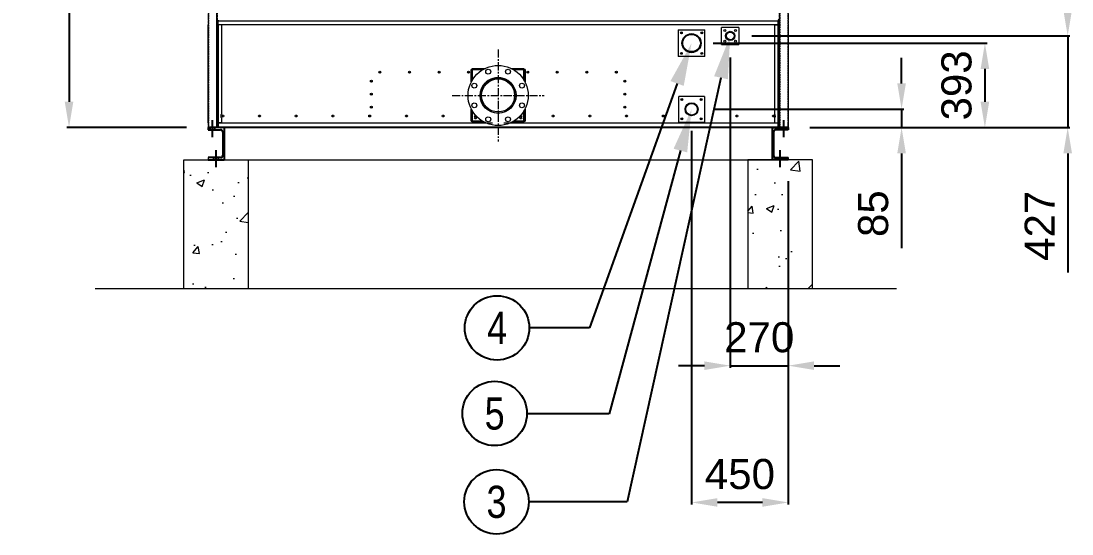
# Model space of a CAD drawing. Header units: millimetres. Extents: x -17070 to 46249, y -291348 to 35795.
# Drawn here: x 20116 to 25007, y 20688 to 23078 of the extents above; entities that cross this region are included whole.
import ezdxf
from ezdxf import colors
from ezdxf.entities.mleader import LeaderData, LeaderLine
from ezdxf.enums import TextEntityAlignment as Align
from ezdxf.math import Vec2, Vec3

# ---------------------------------------------------------------- set-up
doc = ezdxf.new("R2010")
doc.units = ezdxf.units.MM
for name, pattern in [('CENTER', [2, 1.25, -0.25, 0.25, -0.25]), ('CENTERX2', [4, 2.5, -0.5, 0.5, -0.5]), ('HIDDEN', [0.375, 0.25, -0.125]), ('HIDDENX2', [0.75, 0.5, -0.25])]:
    doc.linetypes.add(name, pattern=pattern)
for name, color, linetype in [('center', 1, 'CENTER'), ('HIDD', 2, 'HIDDENX2'), ('냉각탑_dim', 1, 'Continuous'), ('냉각탑_text', 3, 'Continuous'), ('냉각탑_기초', 23, 'Continuous')]:
    doc.layers.add(name, color=color, linetype=linetype)
doc.styles.get("Standard").update_dxf_attribs({"font": 'arial.ttf'})
doc.dimstyles.new('1.40', dxfattribs={"dimscale": 20, "dimtxt": 1.5, "dimasz": 1, "dimexe": 0.5, "dimexo": 0.5, "dimgap": 0.5, "dimtad": 1, "dimdec": 0, "dimzin": 0, "dimdsep": 46, "dimtxsty": 'Standard', "dimcen": 0, "dimclrd": 2, "dimclre": 2, "dimclrt": 3, "dimadec": 0, "dimazin": 0, "dimtfac": 1, "dimtdec": 0, "dimtmove": 0, "dimatfit": 0, "dimfxl": 1, "dimtolj": 1, "dimtzin": 0, "dimlwd": -1, "dimlwe": -1, "dimarcsym": 0})

# ---------------------------------------------------------------- blocks, each defined once
blk = doc.blocks.new('*D702')
at = {"color": 2, "transparency": 16777216}
for p, q in [((20886.5, 25581.2), (20329.8, 25581.2)), ((20339.8, 25461.2), (20339.8, 22701.2)), ((20886.5, 22581.2), (20329.8, 22581.2))]:
    blk.add_line(p, q, dxfattribs=at)
for points in [[(20319.8, 25461.2), (20359.8, 25461.2), (20339.8, 25581.2)], [(20319.8, 22701.2), (20359.8, 22701.2), (20339.8, 22581.2)]]:
    blk.add_solid(points, dxfattribs=at)
at = {"layer": 'Defpoints', "color": 0, "transparency": 16777216}
for p in [(20986.5, 25581.2), (20339.8, 22581.2), (20986.5, 22581.2)]:
    blk.add_point(p, dxfattribs=at)
at = {"color": 3, "lineweight": 5, "transparency": 16777216, "insert": (20208.3, 24081.2), "char_height": 140, "attachment_point": 5, "rotation": 90}
blk.add_mtext('\\A1;3000', dxfattribs=at)
blk = doc.blocks.new('*D711')
at = {"color": 2, "transparency": 16777216}
for p, q in [((24986.6, 23128.2), (24986.6, 23248.2)), ((23516.4, 23008.2), (24996.6, 23008.2)), ((24986.6, 23008.2), (24986.6, 22581.2)), ((23786.5, 22581.2), (24996.6, 22581.2)), ((24986.6, 22461.2), (24986.6, 21906.3))]:
    blk.add_line(p, q, dxfattribs=at)
for points in [[(24966.6, 23128.2), (25006.6, 23128.2), (24986.6, 23008.2)], [(24966.6, 22461.2), (25006.6, 22461.2), (24986.6, 22581.2)]]:
    blk.add_solid(points, dxfattribs=at)
at = {"layer": 'Defpoints', "color": 0, "transparency": 16777216}
for p in [(23416.4, 23008.2), (23686.5, 22581.2), (24986.6, 22581.2)]:
    blk.add_point(p, dxfattribs=at)
at = {"color": 3, "lineweight": 5, "transparency": 16777216, "insert": (24856.3, 22123.7), "char_height": 140, "attachment_point": 5, "rotation": 90}
blk.add_mtext('\\A1;427', dxfattribs=at)
blk = doc.blocks.new('*D712')
at = {"color": 2, "transparency": 16777216}
for p, q in [((23416.4, 22908.2), (23416.4, 21462.2)), ((23686.5, 22331.2), (23686.5, 21462.2)), ((23296.4, 21472.2), (23176.4, 21472.2)), ((23416.4, 21472.2), (23686.5, 21472.2)), ((23806.5, 21472.2), (23926.5, 21472.2))]:
    blk.add_line(p, q, dxfattribs=at)
for points in [[(23296.4, 21492.2), (23296.4, 21452.2), (23416.4, 21472.2)], [(23806.5, 21492.2), (23806.5, 21452.2), (23686.5, 21472.2)]]:
    blk.add_solid(points, dxfattribs=at)
at = {"layer": 'Defpoints', "color": 0, "transparency": 16777216}
for p in [(23416.4, 23008.2), (23686.5, 22431.2), (23686.5, 21472.2)]:
    blk.add_point(p, dxfattribs=at)
at = {"color": 3, "lineweight": 5, "transparency": 16777216, "insert": (23551.4, 21603.7), "char_height": 140, "attachment_point": 5}
blk.add_mtext('\\A1;270', dxfattribs=at)
blk = doc.blocks.new('*D713')
at = {"color": 2, "transparency": 16777216}
for p, q in [((24213.7, 22786.7), (24213.7, 22906.7)), ((23336.5, 22666.7), (24223.7, 22666.7)), ((24213.7, 22666.7), (24213.7, 22581.2)), ((23786.5, 22581.2), (24223.7, 22581.2)), ((24213.7, 22461.2), (24213.7, 22019.4))]:
    blk.add_line(p, q, dxfattribs=at)
for points in [[(24193.7, 22786.7), (24233.7, 22786.7), (24213.7, 22666.7)], [(24193.7, 22461.2), (24233.7, 22461.2), (24213.7, 22581.2)]]:
    blk.add_solid(points, dxfattribs=at)
at = {"layer": 'Defpoints', "color": 0, "transparency": 16777216}
for p in [(23236.5, 22666.7), (23686.5, 22581.2), (24213.7, 22581.2)]:
    blk.add_point(p, dxfattribs=at)
at = {"color": 3, "lineweight": 5, "transparency": 16777216, "insert": (24082.2, 22180.3), "char_height": 140, "attachment_point": 5, "rotation": 90}
blk.add_mtext('\\A1;85', dxfattribs=at)
blk = doc.blocks.new('*D714')
at = {"color": 2, "transparency": 16777216}
for p, q in [((23336.5, 22974.5), (24611.4, 22974.5)), ((24601.4, 22854.5), (24601.4, 22701.2)), ((23786.5, 22581.2), (24611.4, 22581.2))]:
    blk.add_line(p, q, dxfattribs=at)
for points in [[(24581.4, 22854.5), (24621.4, 22854.5), (24601.4, 22974.5)], [(24581.4, 22701.2), (24621.4, 22701.2), (24601.4, 22581.2)]]:
    blk.add_solid(points, dxfattribs=at)
at = {"layer": 'Defpoints', "color": 0, "transparency": 16777216}
for p in [(23236.5, 22974.5), (23686.5, 22581.2), (24601.4, 22581.2)]:
    blk.add_point(p, dxfattribs=at)
at = {"color": 3, "lineweight": 5, "transparency": 16777216, "insert": (24469.9, 22777.8), "char_height": 140, "attachment_point": 5, "rotation": 90}
blk.add_mtext('\\A1;393', dxfattribs=at)
blk = doc.blocks.new('*D715')
at = {"color": 2, "transparency": 16777216}
for p, q in [((23236.5, 22566.7), (23236.5, 20825.1)), ((23686.5, 22331.2), (23686.5, 20825.1)), ((23566.5, 20835.1), (23356.5, 20835.1))]:
    blk.add_line(p, q, dxfattribs=at)
for points in [[(23356.5, 20855.1), (23356.5, 20815.1), (23236.5, 20835.1)], [(23566.5, 20855.1), (23566.5, 20815.1), (23686.5, 20835.1)]]:
    blk.add_solid(points, dxfattribs=at)
at = {"layer": 'Defpoints', "color": 0, "transparency": 16777216}
for p in [(23236.5, 22666.7), (23686.5, 22431.2), (23236.5, 20835.1)]:
    blk.add_point(p, dxfattribs=at)
at = {"color": 3, "lineweight": 5, "transparency": 16777216, "insert": (23461.5, 20966.6), "char_height": 140, "attachment_point": 5}
blk.add_mtext('\\A1;450', dxfattribs=at)
blk = doc.blocks.new('3')
at = {"color": 5, "lineweight": 20}
blk.add_line((21026.5, 25539), (21026.5, 22581.2), dxfattribs=at)
at = {"color": 7, "lineweight": 20, "ltscale": 0.003404}
blk.add_line((23641, 23077.7), (23641, 23083.8), dxfattribs=at)
at = {"color": 7, "lineweight": 20, "ltscale": 0.005}
for p, q in [((23642.5, 23077.7), (23642.5, 23086.7)), ((23648, 22581.2), (23639, 22581.2))]:
    blk.add_line(p, q, dxfattribs=at)
at = {"color": 7, "lineweight": 20, "ltscale": 0.253333}
for p, q in [((20986.5, 22603.2), (20986.5, 23059.2)), ((21030.5, 23059.2), (21030.5, 22603.2)), ((21034, 23059.2), (21034, 22603.2)), ((23639, 22603.2), (23639, 23059.2)), ((23642.5, 22603.2), (23642.5, 23059.2)), ((23686.5, 23059.2), (23686.5, 22603.2))]:
    blk.add_line(p, q, dxfattribs=at)
at = {"color": 7, "lineweight": 20, "ltscale": 0.273889}
for p, q in [((21028.5, 23077.7), (21028.5, 22584.7)), ((23644.5, 22584.7), (23644.5, 23077.7))]:
    blk.add_line(p, q, dxfattribs=at)
at = {"color": 7, "lineweight": 20, "ltscale": 0.010278}
for p, q in [((21030.5, 23077.7), (21030.5, 23059.2)), ((21032.5, 23059.2), (21032.5, 23077.7)), ((23639, 23059.2), (23639, 23077.7)), ((23640.5, 23077.7), (23640.5, 23059.2)), ((23642.5, 23059.2), (23642.5, 23077.7)), ((21030.5, 22603.2), (21030.5, 22584.7)), ((21032.5, 22584.7), (21032.5, 22603.2)), ((23639, 22584.7), (23639, 22603.2)), ((23640.5, 22603.2), (23640.5, 22584.7)), ((23642.5, 22584.7), (23642.5, 22603.2))]:
    blk.add_line(p, q, dxfattribs=at)
at = {"color": 7, "lineweight": 20, "ltscale": 0.001111}
for p, q in [((21032.5, 23077.7), (21030.5, 23077.7)), ((21034, 23061.2), (21034, 23059.2)), ((23642.5, 23077.7), (23640.5, 23077.7)), ((23642.5, 23051.6), (23644.5, 23051.6)), ((23644.5, 23051.2), (23642.5, 23051.2)), ((21030.5, 23013.1), (21028.5, 23013.1)), ((21028.5, 22908.1), (21030.5, 22908.1)), ((21030.5, 22858.1), (21028.5, 22858.1)), ((23644.5, 22791.2), (23642.5, 22791.2)), ((21030.5, 22728), (21028.5, 22728)), ((21030.5, 22726.5), (21028.5, 22726.5)), ((23642.5, 22731.2), (23644.5, 22731.2)), ((23642.5, 22728), (23644.5, 22728)), ((23642.5, 22726.5), (23644.5, 22726.5)), ((23644.5, 22726.5), (23642.5, 22726.5)), ((21034, 22603.2), (21034, 22601.2)), ((21030.5, 22584.7), (21032.5, 22584.7)), ((23640.5, 22584.7), (23642.5, 22584.7))]:
    blk.add_line(p, q, dxfattribs=at)
at = {"color": 7, "lineweight": 20, "ltscale": 0.001944}
for p, q in [((21030.5, 23059.2), (21034, 23059.2)), ((21034, 23081.2), (21034, 23077.7)), ((23639, 23081.2), (23639, 23077.7)), ((23642.5, 23059.2), (23639, 23059.2)), ((21030.5, 22603.2), (21034, 22603.2)), ((23642.5, 22603.2), (23639, 22603.2)), ((21034, 22581.2), (21034, 22584.7)), ((23639, 22581.2), (23639, 22584.7))]:
    blk.add_line(p, q, dxfattribs=at)
at = {"color": 7, "lineweight": 20, "ltscale": 0.000833333}
for p, q in [((21034, 23077.7), (21032.5, 23077.7)), ((23639, 23077.7), (23640.5, 23077.7)), ((22216.2, 22851.1), (22214.7, 22851.1)), ((22216.2, 22851.1), (22216.2, 22852.6)), ((22456.8, 22851.1), (22456.8, 22852.6)), ((22456.8, 22851.1), (22458.3, 22851.1)), ((22216.2, 22610.5), (22214.7, 22610.5)), ((22216.2, 22610.5), (22216.2, 22609)), ((22456.8, 22610.5), (22456.8, 22609)), ((22456.8, 22610.5), (22458.3, 22610.5)), ((21034, 22584.7), (21032.5, 22584.7)), ((23639, 22584.7), (23640.5, 22584.7))]:
    blk.add_line(p, q, dxfattribs=at)
at = {"color": 7, "lineweight": 20, "ltscale": 0.009167}
for p, q in [((21034, 23061.2), (21034, 23077.7)), ((21050.5, 23059.2), (21034, 23059.2)), ((23622.5, 23059.2), (23639, 23059.2)), ((23639, 23061.2), (23639, 23077.7)), ((21050.5, 22603.2), (21034, 22603.2)), ((21034, 22601.2), (21034, 22584.7)), ((23622.5, 22603.2), (23639, 22603.2)), ((23639, 22601.2), (23639, 22584.7)), ((23684.5, 22601.2), (23684.5, 22584.7)), ((23686.5, 22601.2), (23686.5, 22584.7))]:
    blk.add_line(p, q, dxfattribs=at)
at = {"color": 7, "lineweight": 20}
for p, q in [((23639, 23077.7), (21034, 23077.7)), ((21034, 23061.2), (23639, 23061.2)), ((22310.7, 22601.2), (21034, 22601.2)), ((23639, 22601.2), (22362.3, 22601.2)), ((21034, 22584.7), (23639, 22584.7)), ((21034, 22581.2), (23139, 22581.2)), ((21034, 22581.2), (23639, 22581.2))]:
    blk.add_line(p, q, dxfattribs=at)
at = {"color": 7, "lineweight": 20, "ltscale": 0.230744}
for p, q in [((21050.5, 22643.9), (21050.5, 23059.2)), ((23622.5, 23059.2), (23622.5, 22643.9))]:
    blk.add_line(p, q, dxfattribs=at)
at = {"color": 7, "lineweight": 20, "ltscale": 0.069444}
for p, q in [((23174, 23037), (23174, 22912)), ((23174, 23037), (23299, 23037)), ((23299, 22912), (23299, 23037)), ((23299, 22912), (23174, 22912))]:
    blk.add_line(p, q, dxfattribs=at)
at = {"color": 7, "lineweight": 20, "ltscale": 0.044444}
for p, q in [((23376.4, 22968.2), (23376.4, 23048.2)), ((23456.4, 23048.2), (23376.4, 23048.2)), ((23456.4, 23048.2), (23456.4, 22968.2)), ((23376.4, 22968.2), (23456.4, 22968.2))]:
    blk.add_line(p, q, dxfattribs=at)
at = {"color": 7, "lineweight": 20, "ltscale": 0.052833}
for p, q in [((23686.5, 23051.3), (23686.5, 22956.2)), ((23686.5, 22936.3), (23686.5, 22841.2)), ((23686.5, 22706.3), (23686.5, 22611.2))]:
    blk.add_line(p, q, dxfattribs=at)
at = {"color": 7, "lineweight": 20, "ltscale": 0.058333}
blk.add_line((21028.5, 23013.1), (21028.5, 22908.1), dxfattribs=at)
at = {"color": 7, "lineweight": 20, "ltscale": 0.005528}
for p, q in [((23686.5, 22956.2), (23686.5, 22946.2)), ((23686.5, 22946.2), (23686.5, 22936.3))]:
    blk.add_line(p, q, dxfattribs=at)
at = {"color": 7, "lineweight": 20, "ltscale": 0.001778}
for p, q in [((22214.7, 22851.1), (22211.5, 22851.1)), ((22216.2, 22855.8), (22216.2, 22852.6)), ((22456.8, 22852.6), (22456.8, 22855.8)), ((22461.5, 22851.1), (22458.3, 22851.1)), ((22211.5, 22610.5), (22214.7, 22610.5)), ((22216.2, 22609), (22216.2, 22605.8)), ((22456.8, 22605.8), (22456.8, 22609)), ((22458.3, 22610.5), (22461.5, 22610.5))]:
    blk.add_line(p, q, dxfattribs=at)
at = {"color": 7, "lineweight": 20, "ltscale": 0.018362}
blk.add_line((22211.5, 22793.9), (22211.5, 22851.1), dxfattribs=at)
at = {"color": 7, "lineweight": 20, "ltscale": 0.01504}
blk.add_line((22214.7, 22799.8), (22214.7, 22851.1), dxfattribs=at)
at = {"color": 7, "lineweight": 20, "ltscale": 0.012858}
for p, q in [((22216.2, 22855.8), (22273.4, 22855.8)), ((22399.5, 22855.8), (22456.8, 22855.8))]:
    blk.add_line(p, q, dxfattribs=at)
at = {"color": 7, "lineweight": 20, "ltscale": 0.011072}
blk.add_line((22216.2, 22852.6), (22267.5, 22852.6), dxfattribs=at)
at = {"color": 7, "lineweight": 20, "ltscale": 0.010274}
for p, q in [((22216.2, 22851.1), (22264.9, 22851.1)), ((22408.1, 22851.1), (22456.8, 22851.1))]:
    blk.add_line(p, q, dxfattribs=at)
at = {"color": 7, "lineweight": 20, "ltscale": 0.013606}
blk.add_line((22216.2, 22851.1), (22216.2, 22802.4), dxfattribs=at)
at = {"color": 7, "lineweight": 20, "ltscale": 0.011073}
blk.add_line((22405.5, 22852.6), (22456.8, 22852.6), dxfattribs=at)
at = {"color": 7, "lineweight": 20, "ltscale": 0.013607}
blk.add_line((22456.8, 22802.4), (22456.8, 22851.1), dxfattribs=at)
at = {"color": 7, "lineweight": 20, "ltscale": 0.015041}
blk.add_line((22458.3, 22851.1), (22458.3, 22799.8), dxfattribs=at)
at = {"color": 7, "lineweight": 20, "ltscale": 0.018363}
blk.add_line((22461.5, 22851.1), (22461.5, 22793.9), dxfattribs=at)
at = {"color": 7, "lineweight": 20, "ltscale": 0.002588}
blk.add_line((22214.7, 22799.8), (22214.7, 22804.5), dxfattribs=at)
at = {"color": 7, "lineweight": 20, "ltscale": 0.002827}
blk.add_line((22216.2, 22807.5), (22216.2, 22802.4), dxfattribs=at)
at = {"color": 7, "lineweight": 20, "ltscale": 0.002826}
blk.add_line((22456.8, 22802.4), (22456.8, 22807.5), dxfattribs=at)
at = {"color": 7, "lineweight": 20, "ltscale": 0.002586}
blk.add_line((22458.3, 22804.5), (22458.3, 22799.8), dxfattribs=at)
at = {"color": 7, "lineweight": 20, "ltscale": 0.001112}
for p, q in [((21028.5, 22731.2), (21030.5, 22731.2)), ((21028.5, 22726.5), (21030.5, 22726.5)), ((21028.5, 22585.9), (21030.5, 22585.9))]:
    blk.add_line(p, q, dxfattribs=at)
at = {"color": 7, "lineweight": 20, "ltscale": 0.066667}
for p, q in [((23176.5, 22606.7), (23176.5, 22726.7)), ((23296.5, 22726.7), (23176.5, 22726.7)), ((23296.5, 22726.7), (23296.5, 22606.7)), ((23176.5, 22606.7), (23296.5, 22606.7))]:
    blk.add_line(p, q, dxfattribs=at)
at = {"color": 7, "lineweight": 20, "ltscale": 0.031807}
for p, q in [((22211.5, 22610.5), (22211.5, 22667.8)), ((22461.5, 22667.8), (22461.5, 22610.5)), ((22273.4, 22605.8), (22216.2, 22605.8)), ((22456.8, 22605.8), (22399.5, 22605.8))]:
    blk.add_line(p, q, dxfattribs=at)
at = {"color": 7, "lineweight": 20, "ltscale": 0.028485}
for p, q in [((22214.7, 22610.5), (22214.7, 22661.8)), ((22458.3, 22661.8), (22458.3, 22610.5)), ((22267.5, 22609), (22216.2, 22609)), ((22456.8, 22609), (22405.5, 22609))]:
    blk.add_line(p, q, dxfattribs=at)
at = {"color": 7, "lineweight": 20, "ltscale": 0.02705}
for p, q in [((22216.2, 22659.2), (22216.2, 22610.5)), ((22456.8, 22610.5), (22456.8, 22659.2)), ((22264.9, 22610.5), (22216.2, 22610.5)), ((22456.8, 22610.5), (22408.1, 22610.5))]:
    blk.add_line(p, q, dxfattribs=at)
at = {"color": 1, "linetype": 'CENTERX2', "ltscale": 50}
for p, q in [((21007.5, 22536.2), (21007.5, 22616.2)), ((23665.5, 22536.2), (23665.5, 22616.2)), ((21024, 22396.2), (21024, 22476.2)), ((23649, 22396.2), (23649, 22476.2))]:
    blk.add_line(p, q, dxfattribs=at)
at = {"color": 7, "lineweight": 20, "ltscale": 0.012967}
for p, q in [((21050.5, 22603.2), (21050.5, 22626.6)), ((23622.5, 22626.6), (23622.5, 22603.2))]:
    blk.add_line(p, q, dxfattribs=at)
at = {"color": 7, "lineweight": 20, "ltscale": 0.004417}
blk.add_line((23686.5, 22611.2), (23686.5, 22603.2), dxfattribs=at)
at = {"color": 0, "lineweight": 20}
blk.add_line((20986.5, 22581.2), (21061.5, 22581.2), dxfattribs=at)
at = {"color": 7, "lineweight": 25, "ltscale": 0.008333}
for p, q in [((20986.5, 22581.2), (20986.5, 22571.2)), ((23686.5, 22581.2), (23686.5, 22571.2))]:
    blk.add_line(p, q, dxfattribs=at)
at = {"color": 7, "lineweight": 25, "ltscale": 0.125}
for p, q in [((21061.5, 22581.2), (20986.5, 22581.2)), ((23611.5, 22581.2), (23686.5, 22581.2)), ((20986.5, 22431.2), (21061.5, 22431.2)), ((23686.5, 22431.2), (23611.5, 22431.2))]:
    blk.add_line(p, q, dxfattribs=at)
at = {"color": 7, "lineweight": 25, "ltscale": 0.05125}
for p, q in [((20986.5, 22571.2), (21045, 22571.2)), ((23686.5, 22571.2), (23628, 22571.2)), ((21045, 22441.2), (20986.5, 22441.2)), ((23628, 22441.2), (23686.5, 22441.2))]:
    blk.add_line(p, q, dxfattribs=at)
at = {"color": 7, "lineweight": 20, "ltscale": 0.019444}
for p, q in [((20990, 22581.2), (21025, 22581.2)), ((20990, 22581.2), (21025, 22581.2)), ((23683, 22583.2), (23648, 22583.2)), ((23683, 22581.2), (23648, 22581.2))]:
    blk.add_line(p, q, dxfattribs=at)
for p, q in [((20996.5, 22571.2), (20996.5, 22581.2)), ((21018.5, 22571.2), (21018.5, 22581.2)), ((23654.5, 22571.2), (23654.5, 22581.2)), ((23676.5, 22571.2), (23676.5, 22581.2)), ((21013, 22431.2), (21013, 22441.2)), ((21035, 22431.2), (21035, 22441.2)), ((23638, 22431.2), (23638, 22441.2)), ((23660, 22431.2), (23660, 22441.2))]:
    blk.add_line(p, q)
at = {"color": 7, "lineweight": 20, "ltscale": 0.004971}
for p, q in [((21025, 22581.2), (21034, 22581.2)), ((21034, 22581.2), (21025, 22581.2))]:
    blk.add_line(p, q, dxfattribs=at)
at = {"color": 7, "lineweight": 20, "ltscale": 0.003063}
for p, q in [((21034, 22584.4), (21028.5, 22584.4)), ((23639, 22584.4), (23644.5, 22584.4))]:
    blk.add_line(p, q, dxfattribs=at)
at = {"color": 7, "lineweight": 25, "ltscale": 0.091667}
for p, q in [((21055, 22561.2), (21055, 22451.2)), ((23618, 22561.2), (23618, 22451.2))]:
    blk.add_line(p, q, dxfattribs=at)
at = {"ltscale": 25}
for p, q in [((21061.5, 22581.2), (21061.5, 22431.2)), ((23611.5, 22581.2), (23611.5, 22431.2))]:
    blk.add_line(p, q, dxfattribs=at)
at = {"lineweight": 20}
blk.add_line((23611.5, 22581.2), (23686.5, 22581.2), dxfattribs=at)
at = {"color": 7, "lineweight": 20, "ltscale": 0.00111}
blk.add_line((23642.5, 22585.9), (23644.5, 22585.9), dxfattribs=at)
at = {"color": 7, "lineweight": 15, "ltscale": 0.0625}
for p, q in [((20986.5, 22441.2), (20986.5, 22431.2)), ((23686.5, 22441.2), (23686.5, 22431.2))]:
    blk.add_line(p, q, dxfattribs=at)
at = {"lineweight": 5}
blk.add_line((21061.5, 22431.2), (23611.5, 22431.2), dxfattribs=at)
at = {"color": 7, "lineweight": 20}
for centre, radius in [((23391.4, 23033.2), 4.5), ((23441.4, 23033.2), 4.5), ((23189, 23022), 4.5), ((23236.5, 22974.5), 44.5), ((23236.5, 22974.5), 40.9), ((23284, 23022), 4.5), ((23391.4, 22983.2), 4.5), ((23416.4, 23008.2), 21.4), ((23416.4, 23008.2), 17.7), ((23441.4, 22983.2), 4.5), ((23189, 22927), 4.5), ((23284, 22927), 4.5), ((21786.5, 22839), 4.5), ((21786.5, 22839), 3), ((21924, 22839), 4.5), ((21924, 22839), 3), ((22061.5, 22839), 4.5), ((22061.5, 22839), 3), ((22199, 22839), 4.5), ((22199, 22839), 3), ((22336.5, 22730.8), 140), ((22290.6, 22841.7), 11.5), ((22382.4, 22841.7), 11.5), ((22474, 22839), 4.5), ((22474, 22839), 3), ((22611.5, 22839), 4.5), ((22611.5, 22839), 3), ((22749, 22839), 4.5), ((22749, 22839), 3), ((22886.5, 22839), 4.5), ((22886.5, 22839), 3), ((21746.5, 22797.2), 4.5), ((21746.5, 22797.2), 3), ((22225.6, 22776.7), 11.5), ((22336.5, 22730.8), 83.3), ((22336.5, 22730.8), 82.6), ((22336.5, 22730.8), 76.8), ((22447.3, 22776.7), 11.5), ((22926.5, 22797.2), 4.5), ((22926.5, 22797.2), 3), ((21746.5, 22736.7), 4.5), ((21746.5, 22736.7), 3), ((22926.5, 22736.7), 4.5), ((22926.5, 22736.7), 3), ((22225.6, 22684.9), 11.5), ((22447.3, 22684.9), 11.5), ((23191.5, 22711.7), 4.5), ((23236.5, 22666.7), 30.2), ((23236.5, 22666.7), 27.1), ((23281.5, 22711.7), 4.5), ((21746.5, 22676.2), 4.5), ((21746.5, 22676.2), 3), ((22926.5, 22676.2), 4.5), ((22926.5, 22676.2), 3), ((21055.5, 22635.2), 4.5), ((21055.5, 22635.2), 3), ((21226.3, 22635.2), 4.5), ((21226.3, 22635.2), 3), ((21397.1, 22635.2), 4.5), ((21397.1, 22635.2), 3), ((21567.9, 22635.2), 4.5), ((21567.9, 22635.2), 3), ((21738.7, 22635.2), 4.5), ((21738.7, 22635.2), 3), ((21909.5, 22635.2), 4.5), ((21909.5, 22635.2), 3), ((22080.3, 22635.2), 4.5), ((22231.5, 22633.8), 4.5), ((22231.5, 22625.8), 4.5), ((22290.6, 22619.9), 11.5), ((22382.4, 22619.9), 11.5), ((22441.5, 22633.8), 4.5), ((22441.5, 22625.8), 4.5), ((22592.7, 22635.2), 4.5), ((22763.5, 22635.2), 4.5), ((22763.5, 22635.2), 3), ((22934.3, 22635.2), 4.5), ((22934.3, 22635.2), 3), ((23105.1, 22635.2), 4.5), ((23105.1, 22635.2), 3), ((23191.5, 22621.7), 4.5), ((23281.5, 22621.7), 4.5), ((23446.7, 22635.2), 4.5), ((23446.7, 22635.2), 3), ((23617.5, 22635.2), 4.5), ((23617.5, 22635.2), 3)]:
    blk.add_circle(centre, radius, dxfattribs=at)
at = {"lineweight": 5}
for centre in [(23189, 23022), (23284, 23022), (23189, 22927), (23284, 22927), (23191.5, 22711.7), (23281.5, 22711.7), (23191.5, 22621.7), (23281.5, 22621.7)]:
    blk.add_circle(centre, 3, dxfattribs=at)
at = {"color": 7, "lineweight": 20}
for centre, radius, start, end in [((23236.5, 22982.5), 46, 223.1217, 316.8778), ((22336.5, 22730.8), 83, 23.225, 156.7771), ((22336.5, 22730.8), 83, 170.6624, 172.3372), ((22336.5, 22730.8), 83, 7.6649, 9.3397), ((21025.4, 22736.3), 3.1, 359.1371, 0), ((21055.5, 22635.2), 10, 120.0003, 239.9997), ((23617.5, 22635.2), 10, 299.9997, 60.0003), ((23639, 22652.7), 3.5, 0, 0.237), ((23639, 22617.7), 3.5, 359.6715, 0)]:
    blk.add_arc(centre, radius, start, end, dxfattribs=at)
at = {"color": 7, "lineweight": 25}
for centre, start, end in [((21045, 22561.2), 0, 90), ((23628, 22561.2), 90, 180), ((21045, 22451.2), 270, 0), ((23628, 22451.2), 180, 270)]:
    blk.add_arc(centre, 10, start, end, dxfattribs=at)
at = {"color": 7, "lineweight": 20}
for centre, major_axis, ratio, start_param, end_param in [((23639, 22757.7), (3.5, 0), 0.999985, 6.283185, 6.297404), ((23639, 22752.7), (3.5, 0), 0.999985, 6.283185, 6.293671), ((23639, 22752.7), (-3.5, 0), 0.999966, 3.141593, 3.152037), ((23639, 22747.7), (-3.5, 0), 0.999966, 3.141593, 3.1558), ((23639, 22721), (3.5, 0), 0.999985, 6.267899, 6.283185), ((23639, 22717.9), (3.5, 0), 0.999985, 6.279226, 6.283185), ((23639, 22713.1), (3.5, 0), 0.999966, 6.279216, 6.283185)]:
    blk.add_ellipse(centre, major_axis=major_axis, ratio=ratio, start_param=start_param, end_param=end_param, dxfattribs=at)
at = {"layer": 'center', "lineweight": 20}
for p, q in [((20986.5, 25581.2), (20986.5, 22581.2)), ((23686.5, 25581.2), (23686.5, 22581.2)), ((21028.5, 25541), (21028.5, 22581.2)), ((23644.5, 25541), (23644.5, 22581.2)), ((20986.5, 22581.2), (21028.5, 22581.2)), ((23686.5, 22581.2), (23644.5, 22581.2))]:
    blk.add_line(p, q, dxfattribs=at)
at = {"layer": 'center', "lineweight": 20, "ltscale": 30}
for p, q in [((22336.5, 22945.3), (22336.5, 22516.3)), ((22122, 22730.8), (22551, 22730.8))]:
    blk.add_line(p, q, dxfattribs=at)
at = {"layer": 'HIDD', "linetype": 'HIDDEN', "lineweight": 20}
for p, q in [((20988.5, 25539), (20988.5, 22581.2)), ((23684.5, 25539), (23684.5, 22581.2)), ((23646.5, 24700.2), (23646.5, 22583.2)), ((20986.5, 22583.2), (21028.5, 22583.2)), ((23684.5, 22583.2), (23646.5, 22583.2))]:
    blk.add_line(p, q, dxfattribs=at)

msp = doc.modelspace()

# ---------------------------------------------------------------- hatches: boundary and pattern name
at = {"layer": '냉각탑_기초', "lineweight": 20, "ltscale": 30}
h = msp.add_hatch(dxfattribs=at)
h.set_pattern_fill('AR-CONC', color=256, scale=50, style=0)
h.set_pattern_definition([(50, (6245.46, 5889.9), (358.63, -31.376), [37.5, -412.5]), (355, (6245.46, 5889.9), (-69.3757, 376.096), [30, -330]), (100.4514, (6275.34, 5887.28), (289.2547, 344.72), [31.87, -350.571]), (46.1842, (6245.46, 5989.9), (533.6205, -82.7595), [56.25, -618.75]), (96.6356, (6289.93, 5983), (467.331, 487.059), [47.805, -525.856]), (351.1842, (6245.46, 5989.9), (467.331, 487.059), [45, -495]), (21, (6295.46, 5964.9), (298.4535, -201.3094), [37.5, -412.5]), (326, (6295.46, 5964.9), (121.6577, 362.575), [30, -330]), (71.4514, (6320.33, 5948.1), (420.1113, 161.265), [31.87, -350.571]), (37.5, (6245.46, 5889.89), (6.0799, 166.4469), [0, -326, 0, -335, 0, -331.25]), (7.5, (6245.46, 5889.9), (131.5348, 197.2059), [0, -191, 0, -318.5, 0, -126.25]), (327.5, (6133.96, 5889.89), (266.9112, -11.2774), [0, -125, 0, -390, 0, -517.5]), (317.5, (6083.96, 5889.9), (291.593, 50.0525), [0, -162.5, 0, -259, 0, -367.5])])
h.paths.add_polyline_path([(21174, 22431.2), (20874, 22431.2), (20874, 21831.2), (21174, 21831.2)])
h = msp.add_hatch(dxfattribs=at)
h.set_pattern_fill('AR-CONC', color=256, scale=50, style=0)
h.set_pattern_definition([(50, (6740.46, 5889.9), (358.63, -31.376), [37.5, -412.5]), (355, (6740.46, 5889.9), (-69.3757, 376.096), [30, -330]), (100.4514, (6770.34, 5887.28), (289.2547, 344.72), [31.87, -350.571]), (46.1842, (6740.46, 5989.9), (533.6205, -82.7595), [56.25, -618.75]), (96.6356, (6784.9, 5983), (467.331, 487.059), [47.805, -525.856]), (351.1842, (6740.46, 5989.9), (467.331, 487.059), [45, -495]), (21, (6790.46, 5964.9), (298.4535, -201.3094), [37.5, -412.5]), (326, (6790.46, 5964.9), (121.6577, 362.575), [30, -330]), (71.4514, (6815.33, 5948.1), (420.1113, 161.265), [31.87, -350.571]), (37.5, (6740.46, 5889.89), (6.0799, 166.4469), [0, -326, 0, -335, 0, -331.25]), (7.5, (6740.46, 5889.9), (131.5348, 197.2059), [0, -191, 0, -318.5, 0, -126.25]), (327.5, (6628.96, 5889.89), (266.9112, -11.2774), [0, -125, 0, -390, 0, -517.5]), (317.5, (6578.96, 5889.9), (291.593, 50.0525), [0, -162.5, 0, -259, 0, -367.5])])
h.paths.add_polyline_path([(23499, 22431.2), (23799, 22431.2), (23799, 21831.2), (23499, 21831.2)])

# ---------------------------------------------------------------- linework, layer by layer
at = {"layer": '냉각탑_dim', "linetype": 'ByBlock', "lineweight": -3}
for centre in [(22331.5, 21648.2), (22320.3, 21249.6), (22328.9, 20838.1)]:
    msp.add_circle(centre, 150, dxfattribs=at)
at = {"layer": '냉각탑_기초', "lineweight": 20, "ltscale": 30}
msp.add_line((20461.9, 21831.2), (24190.4, 21831.2), dxfattribs=at)
for points in [[(20874, 21831.2), (20874, 22431.2), (21174, 22431.2), (21174, 21831.2)], [(23799, 21831.2), (23799, 22431.2), (23499, 22431.2), (23499, 21831.2)]]:
    msp.add_lwpolyline(points, dxfattribs=at)

# ---------------------------------------------------------------- block references
msp.add_blockref('3', (0, 0))

# ---------------------------------------------------------------- texts
at = {"layer": '냉각탑_text', "width": 0.8}
for s, p in [('4', (22331.5, 21648.2)), ('5', (22320.3, 21249.6)), ('3', (22328.9, 20838.1))]:
    msp.add_text(s, height=150, dxfattribs=at).set_placement(p, align=Align.MIDDLE_CENTER)

# ---------------------------------------------------------------- dimensions: what is measured, and where the dimension line sits
at = {"lineweight": 5}
for base, p1, p2, picture, middle in [((20339.8, 22581.2), (20986.5, 25581.2), (20986.5, 22581.2), '*D702', (20208.3, 24081.2)), ((24986.6, 22581.2), (23416.4, 23008.2), (23686.5, 22581.2), '*D711', (24856.3, 22123.7)), ((24213.6822, 22581.2121), (23236.4857, 22666.7095), (23686.4818, 22581.2121), '*D713', (24082.202, 22180.3185))]:
    dim = msp.add_linear_dim(base=base, p1=p1, p2=p2, angle=90, dimstyle='1.40', override={"dimtxt": 7, "dimasz": 6, "dimexo": 5, "dimgap": 3}, dxfattribs=at)
    dim.commit()
    dim.dimension.update_dxf_attribs({"geometry": picture, "text_midpoint": middle})
dim = msp.add_linear_dim(base=(23686.5, 21472.2), p1=(23416.4, 23008.2), p2=(23686.5, 22431.2), dimstyle='1.40', override={"dimtxt": 7, "dimasz": 6, "dimexo": 5, "dimgap": 3}, dxfattribs=at)
dim.commit()
dim.dimension.update_dxf_attribs({"geometry": '*D712', "text_midpoint": (23551.4, 21472.2), "dimtype": 160})
dim = msp.add_linear_dim(base=(24601.4, 22581.2), p1=(23236.5, 22974.5), p2=(23686.5, 22581.2), angle=90, dimstyle='1.40', override={"dimtxt": 7, "dimasz": 6, "dimexo": 5, "dimgap": 3}, dxfattribs=at)
dim.commit()
dim.dimension.update_dxf_attribs({"geometry": '*D714', "text_midpoint": (24601.4, 22777.8), "dimtype": 160})
dim = msp.add_linear_dim(base=(23236.5, 20835.1), p1=(23686.5, 22431.2), p2=(23236.5, 22666.7), dimstyle='1.40', override={"dimtxt": 7, "dimasz": 6, "dimexo": 5, "dimgap": 3}, dxfattribs=at)
dim.commit()
dim.dimension.update_dxf_attribs({"geometry": '*D715', "text_midpoint": (23461.5, 20966.6)})

# ---------------------------------------------------------------- leaders
at = {"layer": '냉각탑_dim', "lineweight": -3}
ml = msp.add_multileader_mtext('Standard', dxfattribs=at)
ml.set_content('')
ml.set_leader_properties(color=256)
ml.build(insert=Vec2(0, 0))
ml.multileader.update_dxf_attribs({"text_right_attachment_type": 6, "dogleg_length": 5, "arrow_head_size": 199.5, "scale": 30})
ctx = ml.context
ctx.base_point, ctx.scale, ctx.char_height, ctx.arrow_head_size, ctx.landing_gap_size, ctx.plane_origin = Vec3(22478.9, 20838.1), 30, 7.18, 199.5, 3.59, Vec3(22500.3, 21702.2)
ctx.right_attachment, ctx.text_align_type = 6, 2
notes = []
notes.append((ctx, [(0, (1, 1, 0), (22936.4, 20838.1), (-1, 0), 457.5, [(0, [(23416.4, 23008.2)], 0, [])])]))
ctx.mtext, ml.multileader.dxf.content_type = None, 0
ml = msp.add_multileader_mtext('Standard', dxfattribs=at)
ml.set_content('')
ml.set_leader_properties(color=256)
ml.build(insert=Vec2(0, 0))
ml.multileader.update_dxf_attribs({"text_right_attachment_type": 6, "dogleg_length": 5, "arrow_head_size": 199.5, "scale": 30})
ctx = ml.context
ctx.base_point, ctx.scale, ctx.char_height, ctx.arrow_head_size, ctx.landing_gap_size, ctx.plane_origin = Vec3(22481.5, 21648.4), 30, 7.18, 199.5, 3.59, Vec3(22102.2, 21257)
ctx.right_attachment, ctx.text_align_type = 6, 2
notes.append((ctx, [(0, (1, 1, 0), (22761.1, 21648.4), (-1, 0), 279.5, [(0, [(23236.5, 22974.5)], 0, [])])]))
ctx.mtext, ml.multileader.dxf.content_type = None, 0
ml = msp.add_multileader_mtext('Standard', dxfattribs=at)
ml.set_content('')
ml.set_leader_properties(color=256)
ml.build(insert=Vec2(0, 0))
ml.multileader.update_dxf_attribs({"text_right_attachment_type": 6, "dogleg_length": 5, "arrow_head_size": 199.5, "scale": 30})
ctx = ml.context
ctx.base_point, ctx.scale, ctx.char_height, ctx.arrow_head_size, ctx.landing_gap_size, ctx.plane_origin = Vec3(22470.3, 21248.1), 30, 7.18, 199.5, 3.59, Vec3(23092.8, 20969)
ctx.right_attachment, ctx.text_align_type = 6, 2
notes.append((ctx, [(0, (1, 1, 0), (22853.8, 21248.1), (-1, 0), 383.5, [(0, [(23236.5, 22666.7)], 0, [])])]))
ctx.mtext, ml.multileader.dxf.content_type = None, 0
for ctx, leaders in notes:
    for number, flags, end, landing, length, lines in leaders:
        leader = LeaderData()
        leader.index, (leader.has_last_leader_line, leader.has_dogleg_vector, leader.attachment_direction) = number, flags
        leader.last_leader_point, leader.dogleg_vector, leader.dogleg_length = Vec3(end), Vec3(landing), length
        for number, points, colour, breaks in lines:
            line = LeaderLine()
            line.index, line.vertices, line.color, line.breaks = number, Vec3.list(points), colors.encode_raw_color(colour), breaks
            leader.lines.append(line)
        ctx.leaders.append(leader)

doc.saveas('drawing.dxf')
